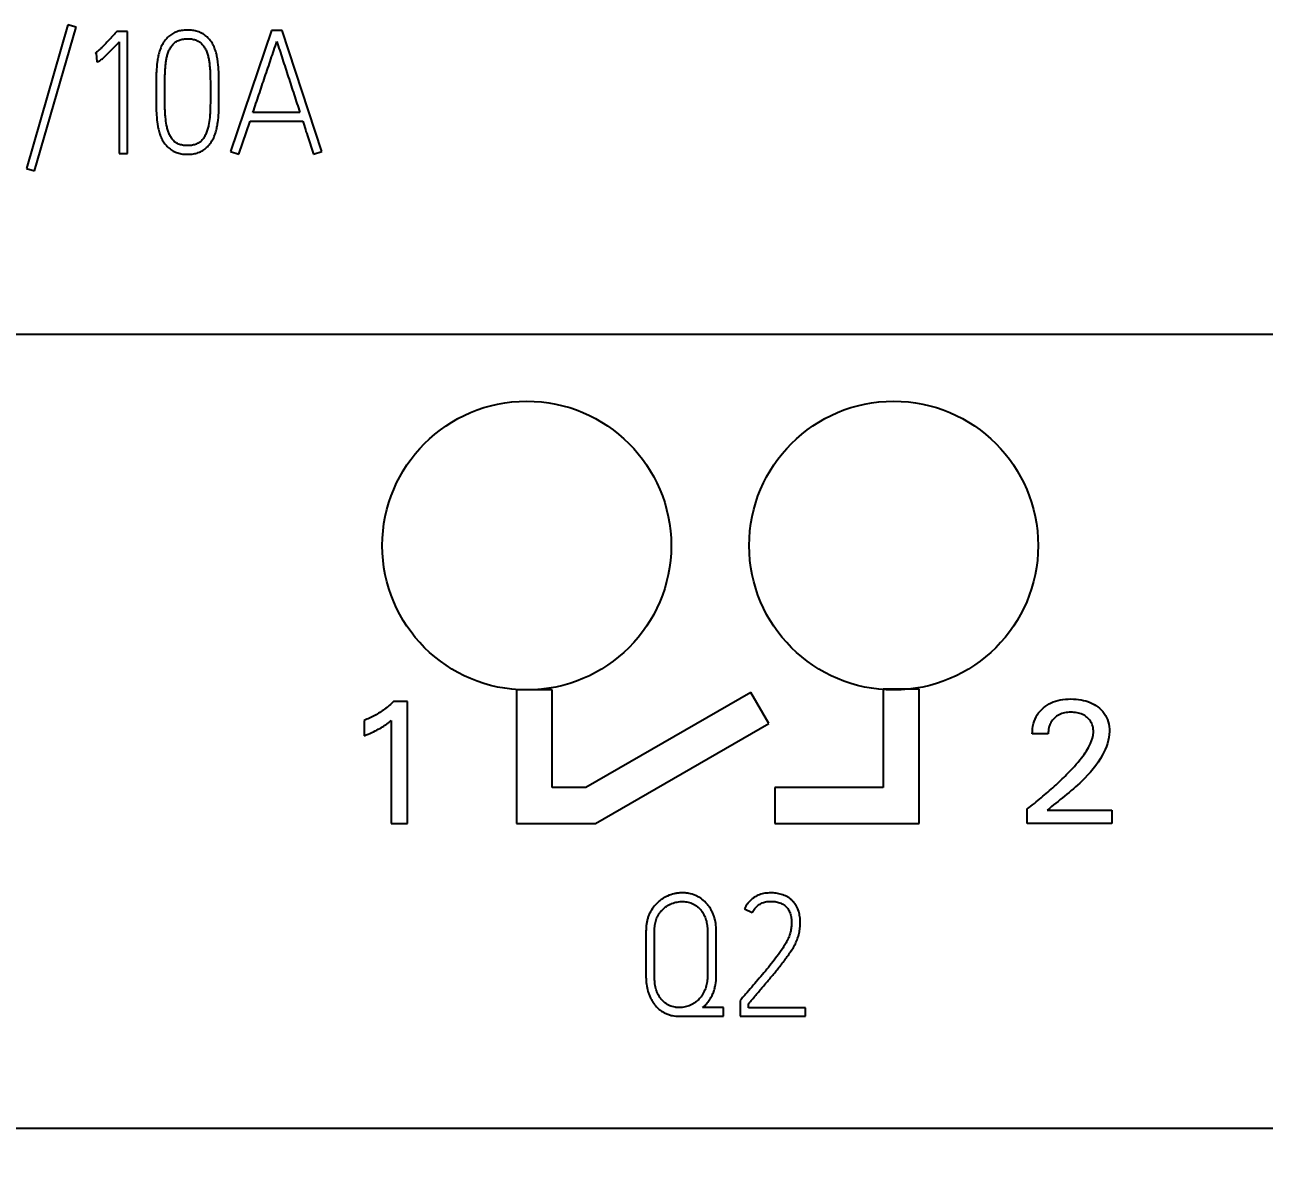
# Model space of a CAD drawing. Extents: x 0 to 420, y 0 to 297.
# Drawn here: x 108.78 to 125.95, y 144.43 to 160.07 of the extents above; entities that cross this region are included whole.
import ezdxf

# ---------------------------------------------------------------- set-up
doc = ezdxf.new("R2010")
doc.units = 0
doc.header["$LTSCALE"] = 23.1
for name, color, linetype in [('10000_FRONT', 7, 'CONTINUOUS'), ('10100_DIM_FRONT', 7, 'CONTINUOUS'), ('10500_FRONT_LABELING', 7, 'CONTINUOUS')]:
    doc.layers.add(name, color=color, linetype=linetype)
doc.styles.get("Standard").update_dxf_attribs({"font": 'txt', "width": 0.8})
doc.dimstyles.new('DIMSTYLE_1', dxfattribs={"dimtxt": 3.5, "dimasz": 3.5, "dimexe": 0.18, "dimexo": 0.0625, "dimgap": 0.09, "dimtad": 1, "dimtxsty": 'STANDARD', "dimcen": 0.09, "dimazin": 3, "dimtp": 0.05, "dimtm": 0.05, "dimtfac": 1, "dimtofl": 0, "dimtmove": 0, "dimatfit": 3, "dimtolj": 1})

# ---------------------------------------------------------------- blocks, each defined once
blk = doc.blocks.new('*D0')
at = {"layer": '10100_DIM_FRONT', "linetype": 'CONTINUOUS'}
for p, q in [((90.196102, 150.275846), (90.196102, 130.275438)), ((161.696102, 150.275846), (161.696102, 130.275438)), ((90.196102, 132.275438), (125.946102, 132.275438)), ((161.696102, 132.275438), (125.946102, 132.275438))]:
    blk.add_line(p, q, dxfattribs=at)
for points in [[(93.696102, 132.775438), (90.196102, 132.275438), (93.696102, 131.775438)], [(158.196102, 131.775438), (161.696102, 132.275438), (158.196102, 132.775438)]]:
    blk.add_solid(points, dxfattribs=at)
at = {"layer": '10100_DIM_FRONT', "linetype": 'CONTINUOUS', "width": 0.660714}
blk.add_text('71,5', height=3.5, dxfattribs=at).set_placement((122.502287, 133.150438))

msp = doc.modelspace()

# ---------------------------------------------------------------- linework, layer by layer
at = {"layer": '10000_FRONT', "color": 7, "linetype": 'CONTINUOUS'}
for p, q in [((90.196, 155.789), (161.696, 155.789)), ((115.591, 150.861), (115.591, 149.008)), ((116.088, 150.861), (115.591, 150.861)), ((116.088, 149.509), (116.088, 150.861)), ((120.669, 150.868), (120.669, 149.508)), ((121.169, 150.868), (120.669, 150.868)), ((121.169, 149.008), (121.169, 150.868)), ((118.838, 150.826), (116.554, 149.509)), ((119.088, 150.393), (118.838, 150.826)), ((116.686, 149.008), (119.088, 150.393)), ((116.554, 149.509), (116.088, 149.509)), ((119.169, 149.508), (119.169, 149.008)), ((120.669, 149.508), (119.169, 149.508)), ((115.591, 149.008), (116.686, 149.008)), ((119.169, 149.008), (121.169, 149.008)), ((90.196, 144.789), (161.696, 144.789))]:
    msp.add_line(p, q, dxfattribs=at)
for centre in [(115.735, 152.859), (120.815, 152.859)]:
    msp.add_circle(centre, 2, dxfattribs=at)
at = {"layer": '10500_FRONT_LABELING', "color": 7, "linetype": 'CONTINUOUS'}
for p, q in [((109.379, 160.072), (108.806, 158.08)), ((108.921, 158.047), (109.494, 160.039)), ((109.494, 160.039), (109.379, 160.072)), ((110.058, 159.98), (110.041, 159.961)), ((110.206, 159.98), (110.058, 159.98)), ((110.206, 158.287), (110.206, 159.98)), ((112.199, 159.992), (111.635, 158.315)), ((112.35, 159.992), (112.199, 159.992)), ((112.899, 158.315), (112.35, 159.992)), ((110.089, 159.834), (110.089, 158.287)), ((109.758, 159.676), (109.773, 159.681)), ((109.773, 159.681), (109.78, 159.56)), ((110.603, 159.15), (110.603, 159.124)), ((110.723, 159.124), (110.723, 159.15)), ((111.355, 159.15), (111.355, 159.124)), ((111.473, 159.124), (111.473, 159.15)), ((112.593, 158.858), (111.944, 158.858)), ((111.748, 158.278), (111.904, 158.737)), ((111.904, 158.737), (112.633, 158.737)), ((110.089, 158.287), (110.206, 158.287)), ((111.635, 158.315), (111.748, 158.278)), ((112.784, 158.278), (112.899, 158.315)), ((108.806, 158.08), (108.921, 158.047)), ((114.085, 150.699), (113.892, 150.699)), ((114.085, 149.009), (114.085, 150.699)), ((113.485, 150.438), (113.485, 150.226)), ((113.857, 150.437), (113.857, 149.009)), ((122.955, 150.25), (122.735, 150.25)), ((122.665, 149.009), (122.665, 149.212)), ((122.942, 149.194), (123.837, 149.194)), ((123.837, 149.194), (123.837, 149.009)), ((113.857, 149.009), (114.085, 149.009)), ((123.837, 149.009), (122.665, 149.009)), ((118.751, 147.83), (118.857, 147.775)), ((117.386, 147.525), (117.386, 146.882)), ((117.504, 146.882), (117.504, 147.525)), ((118.237, 147.525), (118.237, 146.896)), ((118.358, 146.896), (118.358, 147.525)), ((118.702, 146.573), (118.688, 146.556)), ((118.461, 146.46), (118.169, 146.46)), ((118.461, 146.339), (118.461, 146.46)), ((118.688, 146.556), (118.688, 146.339)), ((118.806, 146.457), (118.806, 146.514)), ((119.593, 146.457), (118.806, 146.457)), ((119.593, 146.339), (119.593, 146.457)), ((117.848, 146.339), (118.461, 146.339)), ((118.688, 146.339), (119.593, 146.339))]:
    msp.add_line(p, q, dxfattribs=at)
for points, knots in [([(110.041, 159.961), (110.03, 159.949), (110.019, 159.936), (109.996, 159.912), (109.985, 159.899), (109.951, 159.862), (109.928, 159.838), (109.882, 159.789), (109.859, 159.765), (109.823, 159.73), (109.81, 159.718), (109.791, 159.702), (109.785, 159.696), (109.772, 159.686), (109.766, 159.68), (109.758, 159.676)], [0, 0, 0, 0, 0.125, 0.125, 0.25, 0.25, 0.5, 0.5, 0.75, 0.75, 0.875, 0.875, 0.9375, 0.9375, 1, 1, 1, 1]), ([(111.473, 159.15), (111.473, 159.195), (111.472, 159.24), (111.471, 159.329), (111.471, 159.374), (111.467, 159.463), (111.464, 159.508), (111.456, 159.574), (111.452, 159.597), (111.444, 159.641), (111.439, 159.663), (111.427, 159.707), (111.42, 159.728), (111.403, 159.771), (111.393, 159.791), (111.376, 159.821), (111.37, 159.83), (111.357, 159.849), (111.35, 159.858), (111.329, 159.884), (111.313, 159.9), (111.286, 159.922), (111.277, 159.929), (111.258, 159.942), (111.249, 159.948), (111.219, 159.964), (111.198, 159.973), (111.165, 159.983), (111.154, 159.986), (111.132, 159.991), (111.12, 159.993), (111.087, 159.997), (111.064, 159.999), (111.019, 159.999), (110.996, 159.998), (110.951, 159.992), (110.928, 159.988), (110.896, 159.978), (110.885, 159.974), (110.864, 159.966), (110.854, 159.961), (110.823, 159.945), (110.804, 159.933), (110.778, 159.911), (110.769, 159.904), (110.753, 159.888), (110.745, 159.879), (110.723, 159.853), (110.71, 159.835), (110.692, 159.805), (110.687, 159.795), (110.677, 159.774), (110.672, 159.764), (110.659, 159.733), (110.652, 159.711), (110.639, 159.668), (110.634, 159.646), (110.625, 159.601), (110.621, 159.579), (110.612, 159.511), (110.608, 159.466), (110.605, 159.399), (110.605, 159.376), (110.604, 159.331), (110.604, 159.308), (110.603, 159.24), (110.603, 159.195), (110.603, 159.15)], [0, 0, 0, 0, 0.0625, 0.0625, 0.125, 0.125, 0.1875, 0.1875, 0.21875, 0.21875, 0.25, 0.25, 0.28125, 0.28125, 0.3125, 0.3125, 0.328125, 0.328125, 0.34375, 0.34375, 0.375, 0.375, 0.390625, 0.390625, 0.40625, 0.40625, 0.4375, 0.4375, 0.453125, 0.453125, 0.46875, 0.46875, 0.5, 0.5, 0.53125, 0.53125, 0.5625, 0.5625, 0.578125, 0.578125, 0.59375, 0.59375, 0.625, 0.625, 0.640625, 0.640625, 0.65625, 0.65625, 0.6875, 0.6875, 0.703125, 0.703125, 0.71875, 0.71875, 0.75, 0.75, 0.78125, 0.78125, 0.8125, 0.8125, 0.875, 0.875, 0.90625, 0.90625, 0.9375, 0.9375, 1, 1, 1, 1]), ([(109.78, 159.56), (109.784, 159.56), (109.788, 159.561), (109.797, 159.563), (109.801, 159.564), (109.81, 159.567), (109.813, 159.569), (109.821, 159.573), (109.825, 159.576), (109.835, 159.583), (109.842, 159.588), (109.856, 159.599), (109.863, 159.605), (109.882, 159.622), (109.895, 159.634), (109.92, 159.658), (109.932, 159.67), (109.969, 159.707), (109.993, 159.732), (110.041, 159.783), (110.065, 159.808), (110.089, 159.834)], [0, 0, 0, 0, 0.03125, 0.03125, 0.0625, 0.0625, 0.09375, 0.09375, 0.125, 0.125, 0.1875, 0.1875, 0.25, 0.25, 0.375, 0.375, 0.5, 0.5, 0.75, 0.75, 1, 1, 1, 1]), ([(110.723, 159.15), (110.723, 159.187), (110.723, 159.224), (110.724, 159.299), (110.724, 159.336), (110.726, 159.391), (110.727, 159.41), (110.729, 159.447), (110.73, 159.465), (110.733, 159.502), (110.735, 159.521), (110.74, 159.558), (110.742, 159.576), (110.749, 159.613), (110.753, 159.631), (110.763, 159.666), (110.768, 159.684), (110.778, 159.71), (110.782, 159.718), (110.79, 159.735), (110.795, 159.743), (110.809, 159.768), (110.82, 159.783), (110.839, 159.804), (110.846, 159.811), (110.86, 159.823), (110.874, 159.835), (110.89, 159.845), (110.907, 159.854), (110.916, 159.858), (110.942, 159.867), (110.961, 159.872), (110.989, 159.876), (110.998, 159.877), (111.017, 159.878), (111.026, 159.879), (111.054, 159.879), (111.073, 159.878), (111.101, 159.874), (111.11, 159.872), (111.129, 159.868), (111.138, 159.866), (111.165, 159.856), (111.182, 159.848), (111.206, 159.833), (111.213, 159.827), (111.228, 159.815), (111.234, 159.808), (111.247, 159.794), (111.253, 159.787), (111.264, 159.771), (111.269, 159.763), (111.284, 159.739), (111.292, 159.723), (111.307, 159.688), (111.313, 159.67), (111.323, 159.634), (111.328, 159.616), (111.335, 159.579), (111.338, 159.561), (111.342, 159.524), (111.344, 159.505), (111.347, 159.468), (111.349, 159.449), (111.351, 159.412), (111.351, 159.393), (111.353, 159.337), (111.354, 159.3), (111.355, 159.225), (111.355, 159.187), (111.355, 159.15)], [0, 0, 0, 0, 0.0625, 0.0625, 0.125, 0.125, 0.15625, 0.15625, 0.1875, 0.1875, 0.21875, 0.21875, 0.25, 0.25, 0.28125, 0.28125, 0.3125, 0.3125, 0.328125, 0.328125, 0.34375, 0.34375, 0.375, 0.375, 0.390625, 0.390625, 0.40625, 0.421875, 0.421875, 0.4375, 0.4375, 0.46875, 0.46875, 0.484375, 0.484375, 0.5, 0.5, 0.53125, 0.53125, 0.546875, 0.546875, 0.5625, 0.5625, 0.59375, 0.59375, 0.609375, 0.609375, 0.625, 0.625, 0.640625, 0.640625, 0.65625, 0.65625, 0.6875, 0.6875, 0.71875, 0.71875, 0.75, 0.75, 0.78125, 0.78125, 0.8125, 0.8125, 0.84375, 0.84375, 0.875, 0.875, 0.9375, 0.9375, 1, 1, 1, 1]), ([(111.944, 158.858), (111.972, 158.94), (111.999, 159.022), (112.054, 159.186), (112.081, 159.267), (112.137, 159.431), (112.165, 159.513), (112.206, 159.636), (112.22, 159.677), (112.247, 159.759), (112.261, 159.8), (112.274, 159.841)], [0, 0, 0, 0, 0.25, 0.25, 0.5, 0.5, 0.75, 0.75, 0.875, 0.875, 1, 1, 1, 1]), ([(112.274, 159.841), (112.288, 159.8), (112.301, 159.759), (112.327, 159.677), (112.34, 159.636), (112.38, 159.513), (112.406, 159.431), (112.46, 159.267), (112.487, 159.185), (112.54, 159.022), (112.566, 158.94), (112.593, 158.858)], [0, 0, 0, 0, 0.125, 0.125, 0.25, 0.25, 0.5, 0.5, 0.75, 0.75, 1, 1, 1, 1]), ([(110.603, 159.124), (110.603, 159.079), (110.603, 159.035), (110.604, 158.968), (110.604, 158.945), (110.605, 158.901), (110.605, 158.879), (110.608, 158.812), (110.612, 158.767), (110.621, 158.701), (110.624, 158.679), (110.633, 158.635), (110.638, 158.613), (110.651, 158.569), (110.658, 158.548), (110.675, 158.506), (110.684, 158.485), (110.702, 158.456), (110.708, 158.446), (110.721, 158.428), (110.728, 158.419), (110.743, 158.402), (110.75, 158.394), (110.766, 158.378), (110.775, 158.37), (110.792, 158.355), (110.801, 158.348), (110.82, 158.335), (110.829, 158.329), (110.859, 158.313), (110.88, 158.304), (110.923, 158.29), (110.946, 158.285), (110.99, 158.279), (111.013, 158.278), (111.047, 158.278), (111.058, 158.278), (111.081, 158.279), (111.092, 158.28), (111.126, 158.285), (111.148, 158.289), (111.18, 158.299), (111.191, 158.303), (111.212, 158.311), (111.223, 158.316), (111.253, 158.332), (111.271, 158.345), (111.297, 158.367), (111.306, 158.375), (111.322, 158.391), (111.329, 158.399), (111.351, 158.425), (111.364, 158.443), (111.382, 158.473), (111.387, 158.483), (111.398, 158.503), (111.402, 158.513), (111.415, 158.544), (111.423, 158.566), (111.436, 158.609), (111.441, 158.631), (111.45, 158.675), (111.454, 158.697), (111.463, 158.764), (111.467, 158.809), (111.47, 158.877), (111.47, 158.899), (111.471, 158.944), (111.472, 158.967), (111.472, 159.034), (111.473, 159.079), (111.473, 159.124)], [0, 0, 0, 0, 0.0625, 0.0625, 0.09375, 0.09375, 0.125, 0.125, 0.1875, 0.1875, 0.21875, 0.21875, 0.25, 0.25, 0.28125, 0.28125, 0.3125, 0.3125, 0.328125, 0.328125, 0.34375, 0.34375, 0.359375, 0.359375, 0.375, 0.375, 0.390625, 0.390625, 0.40625, 0.40625, 0.4375, 0.4375, 0.46875, 0.46875, 0.5, 0.5, 0.515625, 0.515625, 0.53125, 0.53125, 0.5625, 0.5625, 0.578125, 0.578125, 0.59375, 0.59375, 0.625, 0.625, 0.640625, 0.640625, 0.65625, 0.65625, 0.6875, 0.6875, 0.703125, 0.703125, 0.71875, 0.71875, 0.75, 0.75, 0.78125, 0.78125, 0.8125, 0.8125, 0.875, 0.875, 0.90625, 0.90625, 0.9375, 0.9375, 1, 1, 1, 1]), ([(111.355, 159.124), (111.355, 159.087), (111.355, 159.05), (111.354, 158.975), (111.353, 158.938), (111.351, 158.882), (111.35, 158.864), (111.348, 158.827), (111.347, 158.808), (111.341, 158.752), (111.337, 158.715), (111.325, 158.661), (111.321, 158.643), (111.31, 158.607), (111.304, 158.589), (111.291, 158.555), (111.282, 158.538), (111.268, 158.514), (111.263, 158.506), (111.252, 158.491), (111.246, 158.484), (111.233, 158.47), (111.227, 158.463), (111.213, 158.451), (111.205, 158.445), (111.182, 158.429), (111.165, 158.421), (111.139, 158.411), (111.13, 158.409), (111.111, 158.405), (111.084, 158.399), (111.056, 158.398), (111.028, 158.398), (111.018, 158.398), (111, 158.4), (110.99, 158.4), (110.963, 158.405), (110.945, 158.409), (110.918, 158.418), (110.909, 158.422), (110.892, 158.43), (110.884, 158.435), (110.869, 158.445), (110.862, 158.451), (110.848, 158.464), (110.841, 158.471), (110.829, 158.485), (110.823, 158.492), (110.812, 158.507), (110.807, 158.515), (110.797, 158.531), (110.793, 158.54), (110.785, 158.556), (110.781, 158.565), (110.771, 158.591), (110.766, 158.609), (110.756, 158.645), (110.752, 158.663), (110.741, 158.718), (110.736, 158.755), (110.731, 158.81), (110.729, 158.828), (110.727, 158.865), (110.726, 158.884), (110.724, 158.939), (110.724, 158.976), (110.723, 159.05), (110.723, 159.087), (110.723, 159.124)], [0, 0, 0, 0, 0.0625, 0.0625, 0.125, 0.125, 0.15625, 0.15625, 0.1875, 0.1875, 0.25, 0.25, 0.28125, 0.28125, 0.3125, 0.3125, 0.34375, 0.34375, 0.359375, 0.359375, 0.375, 0.375, 0.390625, 0.390625, 0.40625, 0.40625, 0.4375, 0.4375, 0.453125, 0.453125, 0.46875, 0.5, 0.5, 0.515625, 0.515625, 0.53125, 0.53125, 0.5625, 0.5625, 0.578125, 0.578125, 0.59375, 0.59375, 0.609375, 0.609375, 0.625, 0.625, 0.640625, 0.640625, 0.65625, 0.65625, 0.671875, 0.671875, 0.6875, 0.6875, 0.71875, 0.71875, 0.75, 0.75, 0.8125, 0.8125, 0.84375, 0.84375, 0.875, 0.875, 0.9375, 0.9375, 1, 1, 1, 1]), ([(112.633, 158.737), (112.645, 158.699), (112.657, 158.66), (112.681, 158.584), (112.694, 158.545), (112.719, 158.469), (112.732, 158.431), (112.752, 158.373), (112.759, 158.354), (112.771, 158.316), (112.778, 158.297), (112.784, 158.278)], [0, 0, 0, 0, 0.25, 0.25, 0.5, 0.5, 0.75, 0.75, 0.875, 0.875, 1, 1, 1, 1]), ([(113.892, 150.699), (113.853, 150.661), (113.77, 150.591), (113.633, 150.503), (113.535, 150.457), (113.485, 150.438)], [0, 0, 0, 0, 0.335376, 0.666733, 1, 1, 1, 1]), ([(122.735, 150.25), (122.734, 150.297), (122.745, 150.39), (122.797, 150.517), (122.884, 150.615), (122.995, 150.686), (123.126, 150.727), (123.267, 150.738), (123.408, 150.727), (123.535, 150.692), (123.646, 150.629), (123.736, 150.539), (123.792, 150.418), (123.817, 150.216), (123.706, 149.908), (123.396, 149.544), (123.097, 149.325), (122.942, 149.194)], [0, 0, 0, 0, 0.047634, 0.090966, 0.134024, 0.175852, 0.219839, 0.26854, 0.316048, 0.358805, 0.398874, 0.441275, 0.482994, 0.528552, 0.640457, 0.793497, 1, 1, 1, 1]), ([(122.665, 149.212), (122.731, 149.263), (122.859, 149.364), (123.041, 149.523), (123.231, 149.704), (123.405, 149.896), (123.539, 150.09), (123.589, 150.247), (123.576, 150.355), (123.545, 150.429), (123.493, 150.485), (123.428, 150.524), (123.352, 150.547), (123.268, 150.553), (123.183, 150.546), (123.104, 150.519), (123.039, 150.473), (122.99, 150.411), (122.961, 150.335), (122.955, 150.279), (122.955, 150.25)], [0, 0, 0, 0, 0.104116, 0.205085, 0.303144, 0.433178, 0.529839, 0.598022, 0.633057, 0.664801, 0.696393, 0.726886, 0.759247, 0.795227, 0.832181, 0.865789, 0.898315, 0.930542, 0.963549, 1, 1, 1, 1]), ([(113.485, 150.226), (113.52, 150.24), (113.586, 150.267), (113.676, 150.311), (113.741, 150.35), (113.788, 150.382), (113.822, 150.408), (113.845, 150.427), (113.857, 150.437)], [0, 0, 0, 0, 0.263331, 0.496838, 0.701719, 0.791454, 0.890837, 1, 1, 1, 1]), ([(118.358, 147.525), (118.358, 147.592), (118.349, 147.657), (118.324, 147.737), (118.318, 147.752), (118.305, 147.783), (118.297, 147.798), (118.282, 147.827), (118.273, 147.841), (118.259, 147.861), (118.254, 147.868), (118.244, 147.881), (118.238, 147.888), (118.211, 147.92), (118.187, 147.942), (118.147, 147.972), (118.133, 147.981), (118.104, 147.998), (118.089, 148.005), (118.043, 148.025), (118.011, 148.035), (117.961, 148.044), (117.945, 148.046), (117.911, 148.049), (117.895, 148.049), (117.861, 148.048), (117.844, 148.047), (117.811, 148.043), (117.794, 148.04), (117.746, 148.029), (117.714, 148.019), (117.676, 148.002), (117.668, 147.998), (117.653, 147.99), (117.646, 147.987), (117.624, 147.974), (117.61, 147.965), (117.583, 147.946), (117.57, 147.936), (117.551, 147.92), (117.545, 147.914), (117.532, 147.902), (117.527, 147.896), (117.498, 147.866), (117.478, 147.839), (117.453, 147.797), (117.445, 147.782), (117.43, 147.752), (117.424, 147.737), (117.412, 147.706), (117.407, 147.69), (117.399, 147.658), (117.396, 147.642), (117.391, 147.609), (117.389, 147.592), (117.387, 147.559), (117.386, 147.542), (117.386, 147.525)], [0, 0, 0, 0, 0.125, 0.125, 0.15625, 0.15625, 0.1875, 0.1875, 0.21875, 0.21875, 0.234375, 0.234375, 0.25, 0.25, 0.3125, 0.3125, 0.34375, 0.34375, 0.375, 0.375, 0.4375, 0.4375, 0.46875, 0.46875, 0.5, 0.5, 0.53125, 0.53125, 0.5625, 0.5625, 0.625, 0.625, 0.640625, 0.640625, 0.65625, 0.65625, 0.6875, 0.6875, 0.71875, 0.71875, 0.734375, 0.734375, 0.75, 0.75, 0.8125, 0.8125, 0.84375, 0.84375, 0.875, 0.875, 0.90625, 0.90625, 0.9375, 0.9375, 0.96875, 0.96875, 1, 1, 1, 1]), ([(118.806, 146.514), (118.839, 146.553), (118.872, 146.592), (118.938, 146.67), (118.971, 146.709), (119.037, 146.787), (119.071, 146.826), (119.136, 146.904), (119.169, 146.944), (119.233, 147.023), (119.265, 147.063), (119.312, 147.124), (119.327, 147.145), (119.357, 147.187), (119.371, 147.208), (119.4, 147.25), (119.414, 147.272), (119.439, 147.316), (119.452, 147.339), (119.473, 147.385), (119.482, 147.409), (119.498, 147.457), (119.505, 147.483), (119.515, 147.533), (119.518, 147.558), (119.522, 147.609), (119.523, 147.635), (119.521, 147.686), (119.518, 147.712), (119.509, 147.762), (119.503, 147.787), (119.49, 147.824), (119.485, 147.836), (119.474, 147.859), (119.467, 147.87), (119.454, 147.892), (119.446, 147.902), (119.43, 147.922), (119.421, 147.932), (119.403, 147.95), (119.394, 147.959), (119.373, 147.975), (119.363, 147.982), (119.341, 147.995), (119.329, 148.001), (119.306, 148.012), (119.294, 148.017), (119.257, 148.03), (119.233, 148.037), (119.195, 148.043), (119.182, 148.045), (119.156, 148.048), (119.143, 148.048), (119.104, 148.049), (119.078, 148.048), (119.04, 148.044), (119.027, 148.042), (119.002, 148.037), (118.989, 148.034), (118.952, 148.022), (118.928, 148.012), (118.895, 147.992), (118.884, 147.985), (118.862, 147.97), (118.842, 147.954), (118.824, 147.936), (118.807, 147.917), (118.798, 147.907), (118.775, 147.875), (118.762, 147.853), (118.751, 147.83)], [0, 0, 0, 0, 0.0625, 0.0625, 0.125, 0.125, 0.1875, 0.1875, 0.25, 0.25, 0.3125, 0.3125, 0.34375, 0.34375, 0.375, 0.375, 0.40625, 0.40625, 0.4375, 0.4375, 0.46875, 0.46875, 0.5, 0.5, 0.53125, 0.53125, 0.5625, 0.5625, 0.59375, 0.59375, 0.625, 0.625, 0.640625, 0.640625, 0.65625, 0.65625, 0.671875, 0.671875, 0.6875, 0.6875, 0.703125, 0.703125, 0.71875, 0.71875, 0.734375, 0.734375, 0.75, 0.75, 0.78125, 0.78125, 0.796875, 0.796875, 0.8125, 0.8125, 0.84375, 0.84375, 0.859375, 0.859375, 0.875, 0.875, 0.90625, 0.90625, 0.921875, 0.921875, 0.9375, 0.953125, 0.953125, 0.96875, 0.96875, 1, 1, 1, 1]), ([(117.504, 147.525), (117.504, 147.551), (117.506, 147.576), (117.513, 147.626), (117.519, 147.651), (117.531, 147.687), (117.536, 147.699), (117.547, 147.722), (117.553, 147.733), (117.566, 147.755), (117.573, 147.765), (117.587, 147.786), (117.596, 147.796), (117.621, 147.825), (117.64, 147.841), (117.671, 147.864), (117.682, 147.871), (117.704, 147.883), (117.716, 147.889), (117.751, 147.905), (117.775, 147.913), (117.813, 147.921), (117.825, 147.924), (117.851, 147.927), (117.863, 147.928), (117.889, 147.929), (117.902, 147.929), (117.927, 147.927), (117.94, 147.925), (117.978, 147.919), (118.002, 147.912), (118.037, 147.897), (118.049, 147.891), (118.071, 147.878), (118.082, 147.871), (118.102, 147.856), (118.112, 147.847), (118.13, 147.83), (118.139, 147.82), (118.163, 147.791), (118.177, 147.769), (118.194, 147.735), (118.2, 147.724), (118.209, 147.7), (118.213, 147.688), (118.224, 147.652), (118.229, 147.627), (118.236, 147.577), (118.237, 147.551), (118.237, 147.525)], [0, 0, 0, 0, 0.0625, 0.0625, 0.125, 0.125, 0.15625, 0.15625, 0.1875, 0.1875, 0.21875, 0.21875, 0.25, 0.25, 0.3125, 0.3125, 0.34375, 0.34375, 0.375, 0.375, 0.4375, 0.4375, 0.46875, 0.46875, 0.5, 0.5, 0.53125, 0.53125, 0.5625, 0.5625, 0.625, 0.625, 0.65625, 0.65625, 0.6875, 0.6875, 0.71875, 0.71875, 0.75, 0.75, 0.8125, 0.8125, 0.84375, 0.84375, 0.875, 0.875, 0.9375, 0.9375, 1, 1, 1, 1]), ([(118.857, 147.775), (118.867, 147.795), (118.878, 147.814), (118.899, 147.839), (118.906, 147.847), (118.922, 147.863), (118.939, 147.877), (118.957, 147.889), (118.976, 147.9), (118.986, 147.905), (119.016, 147.918), (119.037, 147.924), (119.07, 147.929), (119.081, 147.93), (119.103, 147.931), (119.114, 147.931), (119.146, 147.931), (119.168, 147.929), (119.201, 147.923), (119.211, 147.92), (119.232, 147.914), (119.243, 147.91), (119.263, 147.902), (119.273, 147.897), (119.292, 147.886), (119.301, 147.879), (119.318, 147.866), (119.326, 147.858), (119.337, 147.846), (119.341, 147.842), (119.347, 147.833), (119.351, 147.829), (119.36, 147.815), (119.365, 147.806), (119.375, 147.786), (119.379, 147.776), (119.39, 147.745), (119.395, 147.724), (119.399, 147.691), (119.4, 147.681), (119.402, 147.659), (119.402, 147.648), (119.402, 147.615), (119.4, 147.593), (119.395, 147.551), (119.391, 147.529), (119.383, 147.498), (119.381, 147.487), (119.375, 147.466), (119.371, 147.456), (119.36, 147.425), (119.351, 147.405), (119.331, 147.367), (119.321, 147.349), (119.298, 147.312), (119.286, 147.294), (119.25, 147.239), (119.225, 147.204), (119.174, 147.135), (119.148, 147.1), (119.094, 147.033), (119.066, 147), (119.011, 146.933), (118.983, 146.9), (118.927, 146.835), (118.899, 146.802), (118.843, 146.736), (118.815, 146.703), (118.772, 146.655), (118.758, 146.638), (118.73, 146.606), (118.716, 146.589), (118.702, 146.573)], [0, 0, 0, 0, 0.03125, 0.03125, 0.046875, 0.046875, 0.0625, 0.078125, 0.078125, 0.09375, 0.09375, 0.125, 0.125, 0.140625, 0.140625, 0.15625, 0.15625, 0.1875, 0.1875, 0.203125, 0.203125, 0.21875, 0.21875, 0.234375, 0.234375, 0.25, 0.25, 0.265625, 0.265625, 0.273438, 0.273438, 0.28125, 0.28125, 0.296875, 0.296875, 0.3125, 0.3125, 0.34375, 0.34375, 0.359375, 0.359375, 0.375, 0.375, 0.40625, 0.40625, 0.4375, 0.4375, 0.453125, 0.453125, 0.46875, 0.46875, 0.5, 0.5, 0.53125, 0.53125, 0.5625, 0.5625, 0.625, 0.625, 0.6875, 0.6875, 0.75, 0.75, 0.8125, 0.8125, 0.875, 0.875, 0.9375, 0.9375, 0.96875, 0.96875, 1, 1, 1, 1]), ([(117.386, 146.882), (117.386, 146.815), (117.394, 146.749), (117.417, 146.669), (117.423, 146.654), (117.435, 146.623), (117.441, 146.607), (117.456, 146.578), (117.464, 146.563), (117.476, 146.542), (117.481, 146.535), (117.49, 146.521), (117.495, 146.514), (117.52, 146.481), (117.543, 146.456), (117.582, 146.424), (117.595, 146.414), (117.624, 146.397), (117.653, 146.38), (117.684, 146.368), (117.716, 146.357), (117.732, 146.353), (117.781, 146.343), (117.814, 146.339), (117.848, 146.339)], [0, 0, 0, 0, 0.25, 0.25, 0.3125, 0.3125, 0.375, 0.375, 0.4375, 0.4375, 0.46875, 0.46875, 0.5, 0.5, 0.625, 0.625, 0.6875, 0.6875, 0.75, 0.8125, 0.8125, 0.875, 0.875, 1, 1, 1, 1]), ([(118.237, 146.896), (118.237, 146.869), (118.236, 146.843), (118.23, 146.804), (118.228, 146.792), (118.222, 146.766), (118.219, 146.753), (118.207, 146.715), (118.197, 146.691), (118.178, 146.656), (118.172, 146.645), (118.157, 146.623), (118.15, 146.612), (118.125, 146.581), (118.107, 146.562), (118.076, 146.537), (118.066, 146.53), (118.043, 146.515), (118.032, 146.508), (117.997, 146.49), (117.972, 146.48), (117.934, 146.47), (117.921, 146.467), (117.895, 146.462), (117.881, 146.461), (117.855, 146.46), (117.842, 146.459), (117.822, 146.46), (117.816, 146.461), (117.802, 146.462), (117.796, 146.463), (117.763, 146.469), (117.731, 146.478), (117.702, 146.492), (117.69, 146.498), (117.684, 146.501), (117.667, 146.512), (117.646, 146.527), (117.626, 146.545), (117.608, 146.564), (117.599, 146.574), (117.575, 146.605), (117.561, 146.628), (117.544, 146.663), (117.539, 146.676), (117.53, 146.7), (117.526, 146.713), (117.516, 146.751), (117.511, 146.777), (117.505, 146.829), (117.504, 146.855), (117.504, 146.882)], [0, 0, 0, 0, 0.0625, 0.0625, 0.09375, 0.09375, 0.125, 0.125, 0.1875, 0.1875, 0.21875, 0.21875, 0.25, 0.25, 0.3125, 0.3125, 0.34375, 0.34375, 0.375, 0.375, 0.4375, 0.4375, 0.46875, 0.46875, 0.5, 0.5, 0.53125, 0.53125, 0.546875, 0.546875, 0.5625, 0.5625, 0.625, 0.640625, 0.640625, 0.65625, 0.65625, 0.6875, 0.71875, 0.71875, 0.75, 0.75, 0.8125, 0.8125, 0.84375, 0.84375, 0.875, 0.875, 0.9375, 0.9375, 1, 1, 1, 1]), ([(118.169, 146.46), (118.185, 146.473), (118.2, 146.487), (118.227, 146.517), (118.24, 146.533), (118.258, 146.558), (118.264, 146.566), (118.275, 146.583), (118.28, 146.592), (118.296, 146.619), (118.305, 146.637), (118.321, 146.675), (118.328, 146.694), (118.339, 146.733), (118.344, 146.753), (118.355, 146.814), (118.358, 146.855), (118.358, 146.896)], [0, 0, 0, 0, 0.125, 0.125, 0.25, 0.25, 0.3125, 0.3125, 0.375, 0.375, 0.5, 0.5, 0.625, 0.625, 0.75, 0.75, 1, 1, 1, 1])]:
    msp.add_open_spline(points, degree=3, knots=knots, dxfattribs=at)

# ---------------------------------------------------------------- dimensions: what is measured, and where the dimension line sits
at = {"layer": '10100_DIM_FRONT', "linetype": 'CONTINUOUS'}
dim = msp.add_linear_dim(base=(161.696, 132.275), p1=(90.196, 150.276), p2=(161.696, 150.276), text='71,5', dimstyle='DIMSTYLE_1', dxfattribs=at)
dim.commit()
dim.dimension.update_dxf_attribs({"geometry": '*D0', "text_midpoint": (127.127, 134.9), "dimtype": 160})

doc.saveas('drawing.dxf')
